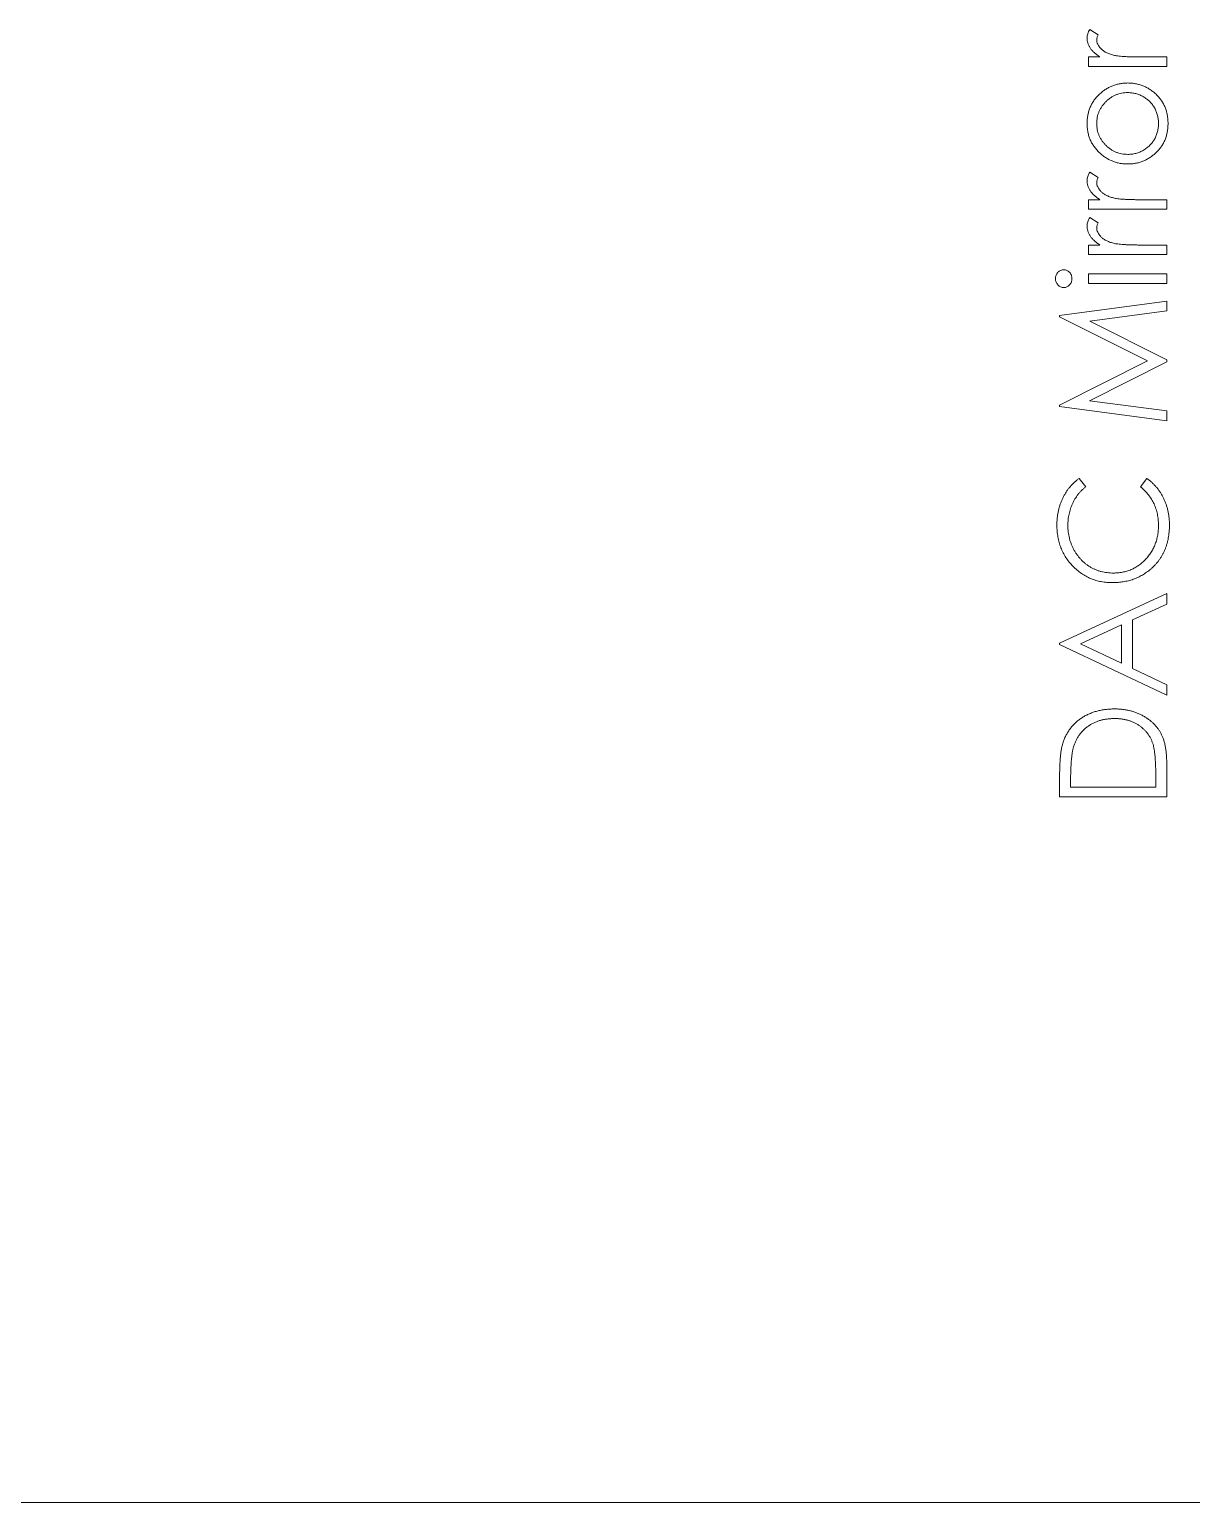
# Model space of a CAD drawing. Header units: inches. Extents: x -5.9 to 5.9, y -4.5 to 4.5.
# Drawn here: x 0.005 to 1.5, y -4.533 to -2.637 of the extents above; entities that cross this region are included whole.
import ezdxf

# ---------------------------------------------------------------- set-up
doc = ezdxf.new("R2010")
doc.units = ezdxf.units.IN
doc.header["$MEASUREMENT"] = 0

msp = doc.modelspace()

# ---------------------------------------------------------------- linework, layer by layer
at = {"color": 7, "linetype": 'Continuous', "lineweight": 15}
for p, q in [((1.3693, -2.6374), (1.38, -2.6442)), ((1.3676, -2.6727), (1.3824, -2.6727)), ((1.3676, -2.6851), (1.3676, -2.6727)), ((1.4345, -2.6727), (1.4683, -2.6727)), ((1.4683, -2.6727), (1.4683, -2.6851)), ((1.4683, -2.6851), (1.3676, -2.6851)), ((1.3693, -2.8211), (1.38, -2.8279)), ((1.3676, -2.8565), (1.3824, -2.8565)), ((1.3676, -2.8688), (1.3676, -2.8565)), ((1.4345, -2.8565), (1.4683, -2.8565)), ((1.4683, -2.8565), (1.4683, -2.8688)), ((1.4683, -2.8688), (1.3676, -2.8688)), ((1.3693, -2.8794), (1.38, -2.8862)), ((1.3676, -2.9148), (1.3824, -2.9148)), ((1.3676, -2.9271), (1.3676, -2.9148)), ((1.4345, -2.9148), (1.4683, -2.9148)), ((1.4683, -2.9148), (1.4683, -2.9271)), ((1.4683, -2.9271), (1.3676, -2.9271)), ((1.3676, -2.9519), (1.4683, -2.9519)), ((1.3676, -2.9642), (1.3676, -2.9519)), ((1.4683, -2.9519), (1.4683, -2.9642)), ((1.4683, -2.9642), (1.3676, -2.9642)), ((1.3305, -3.0055), (1.4683, -2.9872)), ((1.4683, -2.9872), (1.4683, -2.9996)), ((1.3305, -3.0073), (1.3305, -3.0055)), ((1.4436, -3.064), (1.3305, -3.0073)), ((1.4683, -2.9996), (1.3692, -3.0128)), ((1.3692, -3.0128), (1.4683, -3.0625)), ((1.3305, -3.1209), (1.4436, -3.064)), ((1.4683, -3.0653), (1.3689, -3.1153)), ((1.4683, -3.0625), (1.4683, -3.0653)), ((1.3305, -3.1227), (1.3305, -3.1209)), ((1.4683, -3.1409), (1.3305, -3.1227)), ((1.3689, -3.1153), (1.4683, -3.1284)), ((1.4683, -3.1284), (1.4683, -3.1409)), ((1.3558, -3.2151), (1.3641, -3.2259)), ((1.4347, -3.2259), (1.4429, -3.2151)), ((1.3305, -3.4271), (1.4683, -3.3635)), ((1.4683, -3.3635), (1.4683, -3.3769)), ((1.4683, -3.3769), (1.4241, -3.3973)), ((1.41, -3.4038), (1.3574, -3.4281)), ((1.41, -3.453), (1.41, -3.4038)), ((1.4241, -3.3973), (1.4241, -3.4598)), ((1.3305, -3.4288), (1.3305, -3.4271)), ((1.4683, -3.4942), (1.3305, -3.4288)), ((1.3574, -3.4281), (1.41, -3.453)), ((1.4241, -3.4598), (1.4683, -3.4807)), ((1.4683, -3.4807), (1.4683, -3.4942)), ((1.4683, -3.5822), (1.4683, -3.6249)), ((1.3305, -3.6249), (1.3305, -3.5971)), ((1.4542, -3.6126), (1.4542, -3.5968)), ((1.3446, -3.6029), (1.3446, -3.6126)), ((1.3446, -3.6126), (1.4542, -3.6126)), ((1.4683, -3.6249), (1.3305, -3.6249)), ((-5.6499, -4.5332), (5.6593, -4.5332))]:
    msp.add_line(p, q, dxfattribs=at)
for points, knots in [([(1.3658, -2.6482), (1.3659, -2.6473), (1.366, -2.6455), (1.3667, -2.6429), (1.3678, -2.6401), (1.3688, -2.6383), (1.3693, -2.6374)], [0, 0, 0, 0, 0.225278, 0.463523, 0.720324, 1, 1, 1, 1]), ([(1.3824, -2.6727), (1.3811, -2.6718), (1.3784, -2.6701), (1.3749, -2.6672), (1.372, -2.6642), (1.3697, -2.6611), (1.368, -2.658), (1.3668, -2.6548), (1.366, -2.6515), (1.3659, -2.6493), (1.3658, -2.6482)], [0, 0, 0, 0, 0.1600114, 0.3060205, 0.4388539, 0.5609922, 0.6757335, 0.7861778, 0.8928739, 1, 1, 1, 1]), ([(1.38, -2.6442), (1.3797, -2.6448), (1.3792, -2.6459), (1.3786, -2.6476), (1.3783, -2.6491), (1.3782, -2.6501), (1.3782, -2.6505)], [0, 0, 0, 0, 0.295139, 0.56023, 0.794983, 1, 1, 1, 1]), ([(1.3782, -2.6505), (1.3783, -2.6515), (1.3784, -2.6535), (1.3795, -2.6565), (1.3812, -2.6594), (1.3831, -2.6617), (1.3849, -2.6634), (1.3865, -2.6647), (1.3883, -2.6659), (1.3903, -2.667), (1.3924, -2.668), (1.3948, -2.6689), (1.3973, -2.6698), (1.399, -2.6703), (1.3999, -2.6705)], [0, 0, 0, 0, 0.093777, 0.191278, 0.294662, 0.409747, 0.471345, 0.53582, 0.603222, 0.674199, 0.748603, 0.828338, 0.912068, 1, 1, 1, 1]), ([(1.3999, -2.6705), (1.4007, -2.6707), (1.4025, -2.6711), (1.4055, -2.6715), (1.409, -2.6719), (1.413, -2.6722), (1.4176, -2.6725), (1.4227, -2.6726), (1.4284, -2.6727), (1.4324, -2.6727), (1.4345, -2.6727)], [0, 0, 0, 0, 0.070855, 0.157726, 0.258598, 0.375889, 0.508164, 0.657032, 0.820176, 1, 1, 1, 1]), ([(1.3824, -2.7201), (1.3837, -2.719), (1.3862, -2.7168), (1.3903, -2.714), (1.3945, -2.7116), (1.3989, -2.7097), (1.4035, -2.7082), (1.4083, -2.7071), (1.4132, -2.7064), (1.4165, -2.7063), (1.4182, -2.7063)], [0, 0, 0, 0, 0.128157, 0.253834, 0.376506, 0.498534, 0.621368, 0.744565, 0.870634, 1, 1, 1, 1]), ([(1.4182, -2.7063), (1.4199, -2.7063), (1.4233, -2.7064), (1.4283, -2.7071), (1.4331, -2.7083), (1.4377, -2.7099), (1.4422, -2.7119), (1.4465, -2.7144), (1.4507, -2.7174), (1.4546, -2.7208), (1.4582, -2.7246), (1.4614, -2.7286), (1.4641, -2.7329), (1.4663, -2.7375), (1.468, -2.7424), (1.4692, -2.7475), (1.4699, -2.7528), (1.47, -2.7565), (1.4701, -2.7584)], [0, 0, 0, 0, 0.062416, 0.123337, 0.183265, 0.243172, 0.302898, 0.363774, 0.425605, 0.489659, 0.553785, 0.616222, 0.677854, 0.739517, 0.802097, 0.865866, 0.931508, 1, 1, 1, 1]), ([(1.3658, -2.7584), (1.3659, -2.7565), (1.366, -2.7528), (1.3668, -2.7473), (1.3681, -2.7422), (1.3699, -2.7372), (1.3723, -2.7325), (1.3751, -2.7281), (1.3785, -2.7239), (1.3811, -2.7214), (1.3824, -2.7201)], [0, 0, 0, 0, 0.131751, 0.258332, 0.382134, 0.503804, 0.624693, 0.746871, 0.871514, 1, 1, 1, 1]), ([(1.4183, -2.7187), (1.417, -2.7187), (1.4143, -2.7188), (1.4103, -2.7193), (1.4065, -2.7203), (1.4029, -2.7215), (1.3994, -2.7232), (1.3961, -2.7253), (1.3929, -2.7276), (1.3899, -2.7304), (1.3872, -2.7334), (1.3848, -2.7365), (1.3828, -2.7398), (1.3811, -2.7433), (1.3798, -2.7469), (1.3789, -2.7506), (1.3783, -2.7545), (1.3783, -2.7571), (1.3782, -2.7584)], [0, 0, 0, 0, 0.065186, 0.128276, 0.190274, 0.251358, 0.312756, 0.374782, 0.437959, 0.503038, 0.568117, 0.630943, 0.692363, 0.752969, 0.813638, 0.874353, 0.936572, 1, 1, 1, 1]), ([(1.4577, -2.7584), (1.4577, -2.7566), (1.4576, -2.7531), (1.4565, -2.748), (1.455, -2.7431), (1.4528, -2.7384), (1.45, -2.7341), (1.4466, -2.7302), (1.4427, -2.7268), (1.4384, -2.7239), (1.4337, -2.7216), (1.4287, -2.7199), (1.4236, -2.7189), (1.4201, -2.7187), (1.4183, -2.7187)], [0, 0, 0, 0, 0.085606, 0.168983, 0.250908, 0.333708, 0.416005, 0.49766, 0.579893, 0.663902, 0.748466, 0.831791, 0.915252, 1, 1, 1, 1]), ([(1.3825, -2.7967), (1.3812, -2.7955), (1.3786, -2.7929), (1.3752, -2.7887), (1.3723, -2.7843), (1.3699, -2.7796), (1.3681, -2.7746), (1.3668, -2.7694), (1.366, -2.764), (1.3659, -2.7602), (1.3658, -2.7584)], [0, 0, 0, 0, 0.128498, 0.252713, 0.374819, 0.496436, 0.617911, 0.741288, 0.8687, 1, 1, 1, 1]), ([(1.3782, -2.7584), (1.3783, -2.7598), (1.3783, -2.7624), (1.3789, -2.7663), (1.3798, -2.77), (1.3811, -2.7736), (1.3827, -2.7771), (1.3848, -2.7804), (1.3872, -2.7835), (1.3899, -2.7865), (1.3929, -2.7892), (1.3961, -2.7916), (1.3994, -2.7936), (1.4029, -2.7953), (1.4065, -2.7966), (1.4103, -2.7975), (1.4143, -2.7981), (1.417, -2.7981), (1.4183, -2.7982)], [0, 0, 0, 0, 0.063847, 0.126046, 0.187169, 0.247404, 0.308386, 0.369786, 0.432592, 0.49765, 0.562411, 0.625569, 0.687345, 0.748723, 0.809788, 0.871765, 0.934835, 1, 1, 1, 1]), ([(1.4701, -2.7584), (1.47, -2.7602), (1.4699, -2.7639), (1.4692, -2.7693), (1.468, -2.7744), (1.4663, -2.7793), (1.4641, -2.7839), (1.4614, -2.7882), (1.4582, -2.7923), (1.4546, -2.796), (1.4507, -2.7994), (1.4465, -2.8024), (1.4422, -2.8049), (1.4377, -2.807), (1.4331, -2.8086), (1.4283, -2.8097), (1.4233, -2.8104), (1.4199, -2.8105), (1.4182, -2.8105)], [0, 0, 0, 0, 0.068742, 0.134635, 0.198324, 0.260825, 0.322714, 0.384555, 0.446913, 0.510958, 0.574931, 0.636685, 0.697483, 0.757134, 0.816966, 0.876818, 0.937663, 1, 1, 1, 1]), ([(1.4183, -2.7982), (1.4201, -2.7981), (1.4236, -2.798), (1.4287, -2.797), (1.4337, -2.7952), (1.4384, -2.7929), (1.4427, -2.79), (1.4466, -2.7866), (1.45, -2.7828), (1.4528, -2.7784), (1.455, -2.7738), (1.4565, -2.7689), (1.4576, -2.7637), (1.4577, -2.7602), (1.4577, -2.7584)], [0, 0, 0, 0, 0.084733, 0.168179, 0.251488, 0.335841, 0.419834, 0.502345, 0.583649, 0.665931, 0.748717, 0.831047, 0.91441, 1, 1, 1, 1]), ([(1.4182, -2.8105), (1.4166, -2.8105), (1.4132, -2.8104), (1.4083, -2.8098), (1.4036, -2.8087), (1.399, -2.8071), (1.3946, -2.8052), (1.3904, -2.8028), (1.3863, -2.8), (1.3838, -2.7978), (1.3825, -2.7967)], [0, 0, 0, 0, 0.128922, 0.255244, 0.378688, 0.500432, 0.622705, 0.746235, 0.871586, 1, 1, 1, 1]), ([(1.3658, -2.8319), (1.3659, -2.831), (1.366, -2.8293), (1.3667, -2.8266), (1.3678, -2.8238), (1.3688, -2.8221), (1.3693, -2.8211)], [0, 0, 0, 0, 0.225278, 0.463523, 0.720324, 1, 1, 1, 1]), ([(1.3824, -2.8565), (1.3811, -2.8555), (1.3784, -2.8538), (1.3749, -2.8509), (1.372, -2.8479), (1.3697, -2.8449), (1.368, -2.8417), (1.3668, -2.8385), (1.366, -2.8352), (1.3659, -2.833), (1.3658, -2.8319)], [0, 0, 0, 0, 0.1600114, 0.3060205, 0.4388539, 0.5609922, 0.6757335, 0.7861778, 0.8928739, 1, 1, 1, 1]), ([(1.38, -2.8279), (1.3797, -2.8285), (1.3792, -2.8296), (1.3786, -2.8313), (1.3783, -2.8328), (1.3782, -2.8338), (1.3782, -2.8342)], [0, 0, 0, 0, 0.295139, 0.56023, 0.794983, 1, 1, 1, 1]), ([(1.3782, -2.8342), (1.3783, -2.8352), (1.3784, -2.8373), (1.3795, -2.8402), (1.3812, -2.8431), (1.3831, -2.8454), (1.3849, -2.8472), (1.3865, -2.8485), (1.3883, -2.8496), (1.3903, -2.8507), (1.3924, -2.8517), (1.3948, -2.8527), (1.3973, -2.8535), (1.399, -2.854), (1.3999, -2.8543)], [0, 0, 0, 0, 0.093777, 0.191278, 0.294662, 0.409747, 0.471345, 0.53582, 0.603222, 0.674199, 0.748603, 0.828338, 0.912068, 1, 1, 1, 1]), ([(1.3999, -2.8543), (1.4007, -2.8544), (1.4025, -2.8549), (1.4055, -2.8552), (1.409, -2.8557), (1.413, -2.8559), (1.4176, -2.8562), (1.4227, -2.8563), (1.4284, -2.8565), (1.4324, -2.8565), (1.4345, -2.8565)], [0, 0, 0, 0, 0.070855, 0.157726, 0.258598, 0.375889, 0.508164, 0.657032, 0.820176, 1, 1, 1, 1]), ([(1.3658, -2.8902), (1.3659, -2.8893), (1.366, -2.8876), (1.3667, -2.8849), (1.3678, -2.8821), (1.3688, -2.8804), (1.3693, -2.8794)], [0, 0, 0, 0, 0.225278, 0.463523, 0.720324, 1, 1, 1, 1]), ([(1.3824, -2.9148), (1.3811, -2.9138), (1.3784, -2.9121), (1.3749, -2.9092), (1.372, -2.9062), (1.3697, -2.9032), (1.368, -2.9), (1.3668, -2.8968), (1.366, -2.8935), (1.3659, -2.8913), (1.3658, -2.8902)], [0, 0, 0, 0, 0.1600114, 0.3060205, 0.4388539, 0.5609922, 0.6757335, 0.7861778, 0.8928739, 1, 1, 1, 1]), ([(1.38, -2.8862), (1.3797, -2.8868), (1.3792, -2.8879), (1.3786, -2.8896), (1.3783, -2.8911), (1.3782, -2.8921), (1.3782, -2.8925)], [0, 0, 0, 0, 0.295139, 0.56023, 0.794983, 1, 1, 1, 1]), ([(1.3782, -2.8925), (1.3783, -2.8935), (1.3784, -2.8956), (1.3795, -2.8985), (1.3812, -2.9014), (1.3831, -2.9037), (1.3849, -2.9055), (1.3865, -2.9067), (1.3883, -2.9079), (1.3903, -2.909), (1.3924, -2.91), (1.3948, -2.911), (1.3973, -2.9118), (1.399, -2.9123), (1.3999, -2.9126)], [0, 0, 0, 0, 0.093777, 0.191278, 0.294662, 0.409747, 0.471345, 0.53582, 0.603222, 0.674199, 0.748603, 0.828338, 0.912068, 1, 1, 1, 1]), ([(1.3999, -2.9126), (1.4007, -2.9127), (1.4025, -2.9132), (1.4055, -2.9135), (1.409, -2.914), (1.413, -2.9142), (1.4176, -2.9145), (1.4227, -2.9146), (1.4284, -2.9148), (1.4324, -2.9148), (1.4345, -2.9148)], [0, 0, 0, 0, 0.070855, 0.157726, 0.258598, 0.375889, 0.508164, 0.657032, 0.820176, 1, 1, 1, 1]), ([(1.3252, -2.9581), (1.3253, -2.9573), (1.3253, -2.9558), (1.3259, -2.9537), (1.3269, -2.9517), (1.3283, -2.9499), (1.3299, -2.9484), (1.3317, -2.9474), (1.3338, -2.9467), (1.3352, -2.9466), (1.3359, -2.9466)], [0, 0, 0, 0, 0.1318993, 0.2582841, 0.3843411, 0.5119796, 0.638632, 0.7592298, 0.8774122, 1, 1, 1, 1]), ([(1.3359, -2.9466), (1.3366, -2.9466), (1.3379, -2.9467), (1.3399, -2.9474), (1.3418, -2.9484), (1.3433, -2.9499), (1.3447, -2.9517), (1.3457, -2.9537), (1.3463, -2.9558), (1.3464, -2.9573), (1.3464, -2.9581)], [0, 0, 0, 0, 0.120162, 0.237546, 0.357497, 0.484917, 0.613329, 0.74015, 0.867301, 1, 1, 1, 1]), ([(1.3359, -2.9695), (1.3352, -2.9695), (1.3338, -2.9694), (1.3317, -2.9687), (1.3299, -2.9677), (1.3283, -2.9662), (1.3269, -2.9644), (1.3259, -2.9625), (1.3253, -2.9603), (1.3253, -2.9589), (1.3252, -2.9581)], [0, 0, 0, 0, 0.12329, 0.242149, 0.363437, 0.489745, 0.618115, 0.744894, 0.868932, 1, 1, 1, 1]), ([(1.3464, -2.9581), (1.3464, -2.9589), (1.3463, -2.9603), (1.3457, -2.9625), (1.3447, -2.9644), (1.3434, -2.9662), (1.3417, -2.9677), (1.3399, -2.9687), (1.3379, -2.9694), (1.3366, -2.9695), (1.3359, -2.9695)], [0, 0, 0, 0, 0.131867, 0.256661, 0.384213, 0.513365, 0.640443, 0.761085, 0.879146, 1, 1, 1, 1]), ([(1.327, -3.2752), (1.327, -3.2736), (1.327, -3.2705), (1.3274, -3.2658), (1.328, -3.2613), (1.3288, -3.2569), (1.3299, -3.2527), (1.3312, -3.2485), (1.3327, -3.2444), (1.3345, -3.2405), (1.3365, -3.2367), (1.3387, -3.2331), (1.341, -3.2296), (1.3436, -3.2264), (1.3464, -3.2233), (1.3493, -3.2203), (1.3525, -3.2176), (1.3547, -3.2159), (1.3558, -3.2151)], [0, 0, 0, 0, 0.0685389, 0.1356658, 0.2011896, 0.2656487, 0.3292253, 0.3922264, 0.4548928, 0.516942, 0.5785974, 0.6395396, 0.6999836, 0.7598366, 0.8196511, 0.87937, 0.9395192, 1, 1, 1, 1]), ([(1.4429, -3.2151), (1.4441, -3.216), (1.4463, -3.2177), (1.4495, -3.2205), (1.4524, -3.2235), (1.4552, -3.2266), (1.4578, -3.2299), (1.4602, -3.2333), (1.4623, -3.237), (1.4643, -3.2407), (1.4661, -3.2446), (1.4676, -3.2486), (1.4689, -3.2527), (1.47, -3.257), (1.4708, -3.2613), (1.4714, -3.2658), (1.4718, -3.2704), (1.4718, -3.2735), (1.4718, -3.275)], [0, 0, 0, 0, 0.061682, 0.123068, 0.183498, 0.243757, 0.30407, 0.364662, 0.425753, 0.487206, 0.549042, 0.611116, 0.673509, 0.73695, 0.800708, 0.865996, 0.932092, 1, 1, 1, 1]), ([(1.3641, -3.2259), (1.3632, -3.2267), (1.3613, -3.2282), (1.3588, -3.2307), (1.3564, -3.2332), (1.3541, -3.2359), (1.3521, -3.2388), (1.3502, -3.2416), (1.3485, -3.2447), (1.3464, -3.2489), (1.3443, -3.2544), (1.3425, -3.2613), (1.3413, -3.2685), (1.3412, -3.2735), (1.3411, -3.276)], [0, 0, 0, 0, 0.063158, 0.125464, 0.187105, 0.248272, 0.309267, 0.370082, 0.431199, 0.492677, 0.616182, 0.740867, 0.868194, 1, 1, 1, 1]), ([(1.4577, -3.2751), (1.4576, -3.2727), (1.4575, -3.268), (1.4564, -3.261), (1.4546, -3.2544), (1.4521, -3.248), (1.4488, -3.242), (1.4449, -3.2363), (1.4402, -3.2308), (1.4366, -3.2276), (1.4347, -3.2259)], [0, 0, 0, 0, 0.128515, 0.252949, 0.374755, 0.49594, 0.617181, 0.740909, 0.867811, 1, 1, 1, 1]), ([(1.3986, -3.3493), (1.3961, -3.3493), (1.3913, -3.3492), (1.3841, -3.3481), (1.3772, -3.3465), (1.3707, -3.3442), (1.3644, -3.3412), (1.3585, -3.3375), (1.3528, -3.3332), (1.3476, -3.3283), (1.3427, -3.3229), (1.3385, -3.3171), (1.335, -3.3109), (1.332, -3.3044), (1.3297, -3.2976), (1.3282, -3.2904), (1.3272, -3.2829), (1.327, -3.2778), (1.327, -3.2752)], [0, 0, 0, 0, 0.064558, 0.127014, 0.187955, 0.248014, 0.307748, 0.368235, 0.42947, 0.492743, 0.556258, 0.618217, 0.679655, 0.741246, 0.803415, 0.866815, 0.932328, 1, 1, 1, 1]), ([(1.3411, -3.276), (1.3411, -3.2774), (1.3412, -3.2801), (1.3416, -3.2842), (1.3422, -3.2882), (1.343, -3.2921), (1.3441, -3.296), (1.3455, -3.2997), (1.3471, -3.3034), (1.3489, -3.307), (1.3509, -3.3105), (1.3531, -3.3137), (1.3555, -3.3168), (1.3581, -3.3197), (1.3608, -3.3224), (1.3636, -3.3248), (1.3667, -3.3271), (1.3699, -3.3292), (1.3732, -3.331), (1.3767, -3.3326), (1.3802, -3.334), (1.3839, -3.3351), (1.3877, -3.3359), (1.3916, -3.3365), (1.3955, -3.3369), (1.3982, -3.337), (1.3996, -3.337)], [0, 0, 0, 0, 0.043953, 0.087499, 0.130458, 0.172745, 0.215395, 0.25764, 0.300141, 0.343108, 0.38591, 0.427669, 0.4688, 0.509472, 0.549862, 0.589957, 0.630146, 0.670608, 0.711121, 0.751363, 0.791784, 0.832465, 0.873324, 0.914546, 0.956925, 1, 1, 1, 1]), ([(1.3996, -3.337), (1.4016, -3.3369), (1.4056, -3.3368), (1.4114, -3.336), (1.4171, -3.3346), (1.4224, -3.3327), (1.4275, -3.3302), (1.4323, -3.3271), (1.4369, -3.3236), (1.4411, -3.3195), (1.445, -3.315), (1.4484, -3.3101), (1.4513, -3.305), (1.4537, -3.2996), (1.4555, -3.2939), (1.4568, -3.2879), (1.4576, -3.2816), (1.4577, -3.2773), (1.4577, -3.2751)], [0, 0, 0, 0, 0.064322, 0.126289, 0.186724, 0.246417, 0.305584, 0.365437, 0.426333, 0.488846, 0.55173, 0.613923, 0.675488, 0.737337, 0.800231, 0.864504, 0.931042, 1, 1, 1, 1]), ([(1.4718, -3.275), (1.4718, -3.2765), (1.4718, -3.2794), (1.4715, -3.2838), (1.471, -3.288), (1.4704, -3.2921), (1.4696, -3.2961), (1.4685, -3.2999), (1.4673, -3.3036), (1.4659, -3.3073), (1.4643, -3.3108), (1.4625, -3.3141), (1.4605, -3.3174), (1.4583, -3.3206), (1.456, -3.3236), (1.4534, -3.3265), (1.4507, -3.3293), (1.4487, -3.331), (1.4477, -3.3319)], [0, 0, 0, 0, 0.069663, 0.13775, 0.203917, 0.26878, 0.332414, 0.394754, 0.45618, 0.516996, 0.577396, 0.637198, 0.696999, 0.756756, 0.816554, 0.876948, 0.938132, 1, 1, 1, 1]), ([(1.4477, -3.3319), (1.446, -3.3333), (1.4426, -3.336), (1.4371, -3.3396), (1.4313, -3.3426), (1.4253, -3.3451), (1.419, -3.347), (1.4124, -3.3483), (1.4056, -3.3492), (1.401, -3.3493), (1.3986, -3.3493)], [0, 0, 0, 0, 0.124326, 0.247152, 0.368774, 0.490247, 0.61362, 0.738962, 0.867313, 1, 1, 1, 1]), ([(1.3355, -3.5534), (1.3361, -3.5518), (1.3373, -3.5486), (1.3396, -3.5442), (1.3421, -3.5399), (1.345, -3.536), (1.3483, -3.5323), (1.3518, -3.5288), (1.3556, -3.5257), (1.3598, -3.5228), (1.3642, -3.5202), (1.3689, -3.518), (1.3738, -3.5161), (1.3788, -3.5146), (1.3841, -3.5133), (1.3896, -3.5125), (1.3953, -3.512), (1.3992, -3.5119), (1.4012, -3.5119)], [0, 0, 0, 0, 0.061546, 0.121697, 0.181159, 0.240077, 0.298686, 0.357633, 0.417592, 0.478482, 0.540397, 0.602336, 0.664997, 0.728553, 0.793646, 0.860531, 0.929234, 1, 1, 1, 1]), ([(1.4011, -3.5242), (1.3995, -3.5243), (1.3963, -3.5243), (1.3917, -3.5248), (1.3872, -3.5255), (1.3829, -3.5266), (1.3788, -3.5279), (1.3749, -3.5296), (1.3711, -3.5315), (1.3676, -3.5338), (1.3642, -3.5363), (1.3612, -3.5391), (1.3584, -3.5421), (1.3558, -3.5453), (1.3536, -3.5487), (1.3516, -3.5524), (1.3499, -3.5564), (1.349, -3.5591), (1.3485, -3.5605)], [0, 0, 0, 0, 0.0701512, 0.1378126, 0.2032262, 0.2671741, 0.330024, 0.3917943, 0.4530844, 0.5143339, 0.575, 0.6348655, 0.6941163, 0.7534416, 0.8131258, 0.8740797, 0.936007, 1, 1, 1, 1]), ([(1.4507, -3.5574), (1.4502, -3.5561), (1.4494, -3.5536), (1.4478, -3.55), (1.4459, -3.5467), (1.4438, -3.5435), (1.4414, -3.5406), (1.4388, -3.5379), (1.4359, -3.5354), (1.4328, -3.5331), (1.4295, -3.531), (1.4259, -3.5292), (1.4222, -3.5276), (1.4184, -3.5264), (1.4143, -3.5254), (1.4101, -3.5247), (1.4057, -3.5243), (1.4027, -3.5243), (1.4011, -3.5242)], [0, 0, 0, 0, 0.062412, 0.123333, 0.183117, 0.241773, 0.300566, 0.359665, 0.418864, 0.479511, 0.540462, 0.601913, 0.664467, 0.727807, 0.792475, 0.859249, 0.928467, 1, 1, 1, 1]), ([(1.4012, -3.5119), (1.4029, -3.5119), (1.4062, -3.5119), (1.4112, -3.5124), (1.416, -3.513), (1.4206, -3.514), (1.4251, -3.5152), (1.4294, -3.5167), (1.4336, -3.5185), (1.4376, -3.5205), (1.4414, -3.5228), (1.4449, -3.5252), (1.4482, -3.5278), (1.4513, -3.5305), (1.4541, -3.5335), (1.4566, -3.5365), (1.4589, -3.5398), (1.4609, -3.5432), (1.4627, -3.5469), (1.4642, -3.5509), (1.4655, -3.5553), (1.4665, -3.56), (1.4673, -3.5651), (1.4679, -3.5705), (1.4683, -3.5762), (1.4683, -3.5802), (1.4683, -3.5822)], [0, 0, 0, 0, 0.046084, 0.090813, 0.134304, 0.177036, 0.218837, 0.260262, 0.3011, 0.341637, 0.381609, 0.420148, 0.45791, 0.494761, 0.531219, 0.566961, 0.602742, 0.638232, 0.674761, 0.713378, 0.754425, 0.797802, 0.843979, 0.893064, 0.94496, 1, 1, 1, 1]), ([(1.3305, -3.5971), (1.3305, -3.5947), (1.3306, -3.59), (1.3308, -3.5833), (1.3312, -3.577), (1.3317, -3.5713), (1.3324, -3.5661), (1.3332, -3.5614), (1.3342, -3.5572), (1.3351, -3.5546), (1.3355, -3.5534)], [0, 0, 0, 0, 0.164289, 0.317406, 0.458844, 0.589367, 0.707831, 0.81577, 0.91288, 1, 1, 1, 1]), ([(1.3485, -3.5605), (1.3482, -3.5617), (1.3475, -3.5641), (1.3468, -3.5682), (1.3461, -3.5727), (1.3456, -3.5777), (1.3452, -3.5833), (1.3449, -3.5893), (1.3447, -3.5959), (1.3447, -3.6005), (1.3446, -3.6029)], [0, 0, 0, 0, 0.084319, 0.179285, 0.286583, 0.405111, 0.535593, 0.67819, 0.832976, 1, 1, 1, 1]), ([(1.4542, -3.5968), (1.4542, -3.5945), (1.4542, -3.5901), (1.454, -3.5838), (1.4537, -3.5781), (1.4533, -3.5729), (1.4528, -3.5682), (1.4523, -3.5641), (1.4516, -3.5605), (1.451, -3.5584), (1.4507, -3.5574)], [0, 0, 0, 0, 0.171901, 0.330628, 0.475549, 0.606746, 0.725024, 0.829742, 0.921323, 1, 1, 1, 1])]:
    msp.add_open_spline(points, degree=3, knots=knots, dxfattribs=at)

doc.saveas('drawing.dxf')
